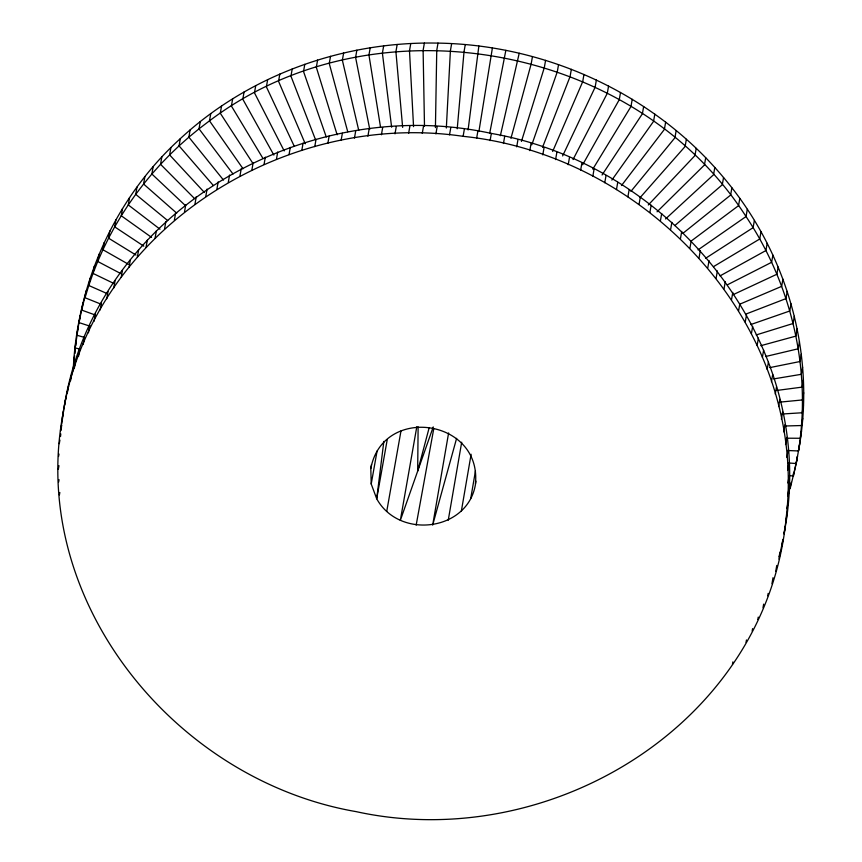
<?xml version="1.0" encoding="UTF-8"?>
<svg xmlns="http://www.w3.org/2000/svg" width="862" height="862" viewBox="0 0 862 862"><rect width="100%" height="100%" fill="white"/><g stroke="black" fill="none" stroke-linecap="round" stroke-linejoin="round"><path stroke-width="1.29" d="M418.124 426.787L417.671 471.115L429.211 427.563M785.228 526.79C760.122 727.366 547.23 853.563 356.157 811.638C173.618 780.035 26.603 598.443 63.529 411.045C92.309 214.056 303.122 92.223 491.351 133.427C673.89 165.03 820.904 346.621 783.967 534.009L786.984 514.118M435.429 127.619L436.754 50.341L438.015 43.111C546.454 44.824 653.859 93.98 723.552 177.529C786.726 251.941 816.648 354.551 798.471 450.955L787.846 450.524M785.724 521.338C810.851 329.543 649.765 155.472 463.109 136.325C282.553 109.733 89.023 232.212 62.269 418.275M446.333 128.018L450.395 50.836L451.656 43.606M73.195 370.854C76.75 283.329 115.217 197.635 180.32 138.653C249.398 74.66 344.24 41.096 438.015 43.111M457.226 128.804L464.015 51.806L465.275 44.587M60.545 436.463L60.793 433.909M61.159 430.095L61.655 424.998M75.037 353.398L75.414 349.584M75.781 345.759L76.276 340.662L75.016 347.882L80.209 349.175M383.838 441.409L376.705 498.764C399.742 540.657 470.9 530.776 475.889 481.136M468.088 129.957L478.863 46.042M61.784 423.727L63.529 411.045M76.459 339.391L78.033 327.991M798.471 450.955L801.477 431.054M478.906 131.498L492.396 47.97M470.727 498.548L475.479 470.803M448.617 432.95L432.67 525.109L456.612 438.338M448.24 520.271L461.698 442.206M461.353 511.123L471.115 454.263M64.521 405.679L65.781 398.459M80.285 315.395L76.772 335.21L84.519 337.419M60.523 430.946L61.568 424.923M67.279 393.18L68.54 385.96M83.032 302.896L79.024 322.614L90.402 326.299M59.284 443.682L59.909 440.073M74.617 355.812L73.776 360.628L76.384 361.178M70.533 380.799L71.794 373.58M86.286 290.516L81.771 310.126L95.585 315.115M58.551 456.472L58.972 454.058M74.272 368.559L75.533 361.34M90.036 278.275L88.775 285.494L85.026 297.746L101.188 304.221M58.325 469.273L58.961 465.663M78.507 356.459L79.767 349.239M94.27 266.175L93.01 273.405L88.775 285.494L107.222 293.63M58.616 482.095L59.036 479.692M83.226 344.531L84.487 337.311M98.99 254.247L97.729 261.477L93.01 273.405L114.56 283.803M59.413 494.907L59.834 492.504M88.42 332.786L89.68 325.567M104.173 242.502L102.912 249.732L97.729 261.477L121.337 273.879M94.077 321.246L95.337 314.027M109.83 230.962L108.569 238.192L102.912 249.732L128.481 264.289M100.197 309.921L101.457 302.702M115.95 219.638L114.689 226.857L108.569 238.192L135.98 255.055M106.769 298.823L108.03 291.604M122.523 208.539L121.262 215.769L114.689 226.857L143.825 246.176M113.784 287.983L115.045 280.753M129.537 197.7L128.276 204.919L121.262 215.769L151.55 237.373M121.23 277.392L122.49 270.172M136.983 187.119L135.722 194.338L128.276 204.919L159.998 229.206M129.095 267.091L130.356 259.871M144.848 176.807L143.588 184.026L135.722 194.338L167.691 220.586M137.37 257.081L138.631 249.861M153.134 166.797L151.874 174.016L143.588 184.026L176.71 213.162M146.055 247.372L147.316 240.153M161.808 157.089L160.547 164.308L151.874 174.016L185.007 205.221M155.117 237.987L156.378 230.768M170.881 147.704L169.62 154.923L160.547 164.308L194.543 198.572M164.556 228.936L165.816 221.706M180.32 138.653L179.059 145.872L169.62 154.923L204.294 192.345M174.361 220.23L175.622 213M190.125 129.946L188.864 137.166L179.059 145.872L213.356 185.513M184.511 211.88L185.772 204.65M200.275 121.596L199.014 128.815L188.864 137.166L223.506 180.083M194.995 203.895L196.256 196.676M210.759 113.612L209.498 120.831L199.014 128.815L233.009 174.016M205.802 196.299L207.063 189.069M221.556 106.015L220.295 113.234L252.922 163.424M216.912 189.09L218.172 181.86M232.665 98.807L231.404 106.026L262.985 158.468M228.301 182.281L229.561 175.061M244.065 91.997L242.804 99.216L273.868 155.074M239.97 175.891L241.231 168.661M255.734 85.607L254.473 92.827L284.201 150.925M251.898 169.911L253.159 162.692M267.651 79.627L266.39 86.846L294.114 145.958M264.063 164.362L265.324 157.143M279.816 74.078L278.555 81.297L305.267 143.803M276.443 159.255L277.704 152.024M292.207 68.971L290.947 76.19L315.47 139.59M289.039 154.589L290.3 147.359M304.792 64.305L303.532 71.524L326.278 137.004M301.819 150.365L303.079 143.146M317.582 60.081L316.322 67.301L337.15 134.817M314.77 146.605L316.031 139.375M330.523 56.321L329.262 63.54L347.731 131.746M327.872 143.297L329.133 136.077M343.626 53.013L342.365 60.243L358.732 130.345M341.104 140.463L342.365 133.244M356.857 50.179L355.597 57.409L369.755 129.354M354.454 138.103L355.715 130.873M370.207 47.819L368.947 55.039L380.573 127.436M367.891 136.207L369.151 128.977M383.655 45.923L382.394 53.142L391.628 127.22M381.413 134.784L382.674 127.565M397.177 44.501L395.917 51.72L402.651 127.404M395.001 133.847L396.261 126.617M410.754 43.563L409.493 50.783L413.555 126.649M408.62 133.384L409.881 126.164M424.373 43.1L423.113 50.319L424.492 126.272M422.261 133.394L423.522 126.175M435.903 133.89L437.153 126.671M449.522 134.871L450.783 127.651M463.109 136.325L464.37 129.095M476.632 138.254L477.893 131.024M490.09 140.646L491.351 133.427M505.843 50.362L489.67 133.427M503.451 143.523L504.712 136.293M519.215 53.239L500.348 135.711M516.704 146.852L517.965 139.633M532.457 56.569L531.197 63.799L510.94 138.383M529.818 150.645L531.078 143.426M545.581 60.362L544.321 67.592L521.435 141.422M542.791 154.901L544.051 147.682M558.544 64.618L557.283 71.837L531.8 144.816M555.591 159.599L556.852 152.38M571.344 69.316L570.084 76.535L542.521 147.337M568.209 164.739L569.47 157.52M583.962 74.455L582.701 81.685L552.661 151.464M580.622 170.32L581.882 163.101M596.375 80.037L595.114 87.256L562.627 155.936M592.819 176.322L594.08 169.103M608.572 86.038L607.311 93.268L573.025 159.578M604.768 182.755L606.029 175.525M620.521 92.471L619.261 99.69L582.669 164.761M616.47 189.586L617.731 182.367M632.223 99.302L630.973 106.522L592.808 169.135M627.902 196.816L629.163 189.597M643.655 106.532L642.395 113.762L602.064 174.997M639.044 204.445L640.304 197.226M654.808 114.161L653.547 121.391L611.858 180.083M649.894 212.451L651.155 205.231M665.647 122.167L664.386 129.397L621.491 185.545M660.421 220.834L661.682 213.604M676.174 130.55L674.914 137.769L630.941 191.353M670.614 229.561L671.875 222.342M686.367 139.278L685.107 146.497L640.186 197.517M680.463 238.634L681.723 231.415M696.216 148.35L694.955 155.58L648.289 204.994M689.945 248.051L691.205 240.832M705.709 157.768L704.448 164.987L657.059 211.804M699.06 257.781L700.321 250.551M714.813 167.497L713.564 174.717L665.572 218.959M707.788 267.813L709.049 260.593M723.552 177.529L722.291 184.748L674.849 225.553M716.117 278.135L717.378 270.916M731.881 187.851L730.62 195.081L682.866 233.365M724.048 288.738L725.298 281.518M739.801 198.454L738.54 205.673L690.591 241.489M731.547 299.599L732.808 292.38M747.3 209.315L746.039 216.545C789.161 281.141 809.515 360.973 800.216 438.273L786.887 438.198M738.615 310.719L739.876 303.489M754.369 220.435L753.108 227.654L705.59 258.309M745.242 322.054L746.503 314.835M760.995 231.77L759.734 239L713.553 266.606M751.416 333.616L752.677 326.396M767.169 243.332L765.909 250.551L720.039 275.894M757.138 345.371L758.398 338.152M772.891 255.087L771.63 262.307L727.366 284.826M762.385 357.31L763.646 350.091M778.138 267.026L776.877 274.256L733.153 294.653M767.158 369.421L768.419 362.202M782.922 279.137L781.662 286.356L739.79 304.189M771.458 381.672L772.718 374.453M787.211 291.388L785.95 298.618L746.072 314.016M775.261 394.063L776.522 386.844M791.025 303.78L789.764 310.999L750.705 324.575M732.463 664.3L732.883 661.897M778.58 406.562L779.841 399.343M794.333 316.279L793.072 323.509L756.211 334.941M781.392 419.169L782.653 411.939M797.156 328.885L795.895 336.105L760.812 345.694M746.05 642.362L746.47 639.96M783.709 431.84L784.97 424.621M799.473 341.567L798.212 348.787L765.521 356.534M752.17 631.038L752.591 628.624M785.53 444.587L786.79 437.368M801.283 354.304L800.022 361.523L769.798 367.611M757.827 619.498L758.248 617.084M786.834 457.377L788.094 450.147M802.587 367.093L801.326 374.313L773.634 378.914M763.01 607.753L763.646 604.133M787.631 470.189L788.892 462.959M803.384 379.905L802.123 387.124L777.018 390.421M767.73 595.825L768.15 593.412M787.922 483.011L789.183 475.781M803.675 392.727L802.414 399.946L779.938 402.123M771.964 583.725L773.02 577.702M787.696 495.812L788.956 488.592M803.449 405.528L802.188 412.758L782.082 414.019M775.714 571.484L776.759 565.461M788.331 494.54L791.262 482.397M786.963 508.602L788.224 501.372M802.716 418.318L801.455 425.537L785.401 425.99M778.968 559.104L782.976 539.386L781.715 546.605M416.82 426.647L400.334 520.389L433.23 426.905M387.232 439.642L376.705 498.764L371.22 484.013L370.811 468.497L371.511 464.543M371.22 484.013L377.082 451.009M386.747 511.295L400.981 430.925M799.731 443.725L796.219 463.54L790.206 488.42M416.163 525.141L433.801 428.468M792.771 476.244L793.74 472.527M778.925 556.83L780.229 551.874M370.811 468.497C382.857 404.461 481.836 419.234 475.436 483.787M698.015 249.905L746.039 216.545C634.734 42.884 373.989 -3.534 209.498 120.831L243.03 168.747M788.18 462.937L796.219 463.54L797.479 456.321L793.46 476.039L789.473 475.598"/></g></svg>
